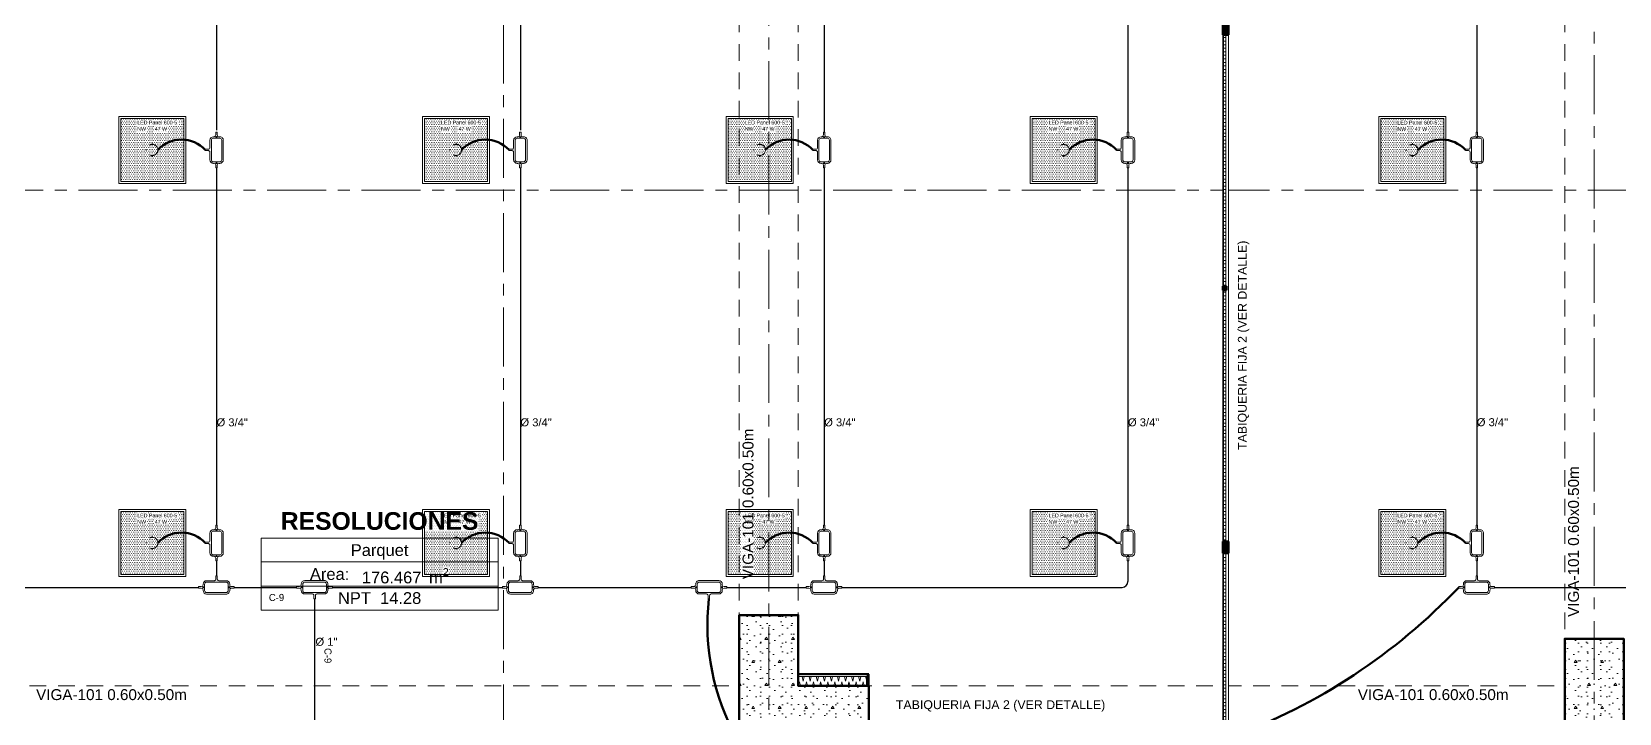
# Model space of a CAD drawing. Header units: inches. Extents: x -38 to 5698, y -33 to 92.
# Drawn here: x 294.57 to 308.03, y 29.97 to 35.75 of the extents above; entities that cross this region are included whole.
import ezdxf
from ezdxf.lldxf.tags import DXFTag

# ---------------------------------------------------------------- set-up
doc = ezdxf.new("R2010")
doc.units = ezdxf.units.IN
doc.header["$MEASUREMENT"] = 0
doc.set_wipeout_variables(frame=1)
for name, pattern in [('CONTINUA', [0]), ('DASHED', [0.75, 0.5, -0.25]), ('Hidden Line', [0.195611, 0.141111, -0.0545]), ('Punto & Raya', [0.65, 0.5, -0.075, 0, -0.075]), ('Wipeout_Contour', [1, 0, -1])]:
    doc.linetypes.add(name, pattern=pattern)
for name, color, linetype, lineweight in [('00 IE CKTO ILUMINACION', 3, 'Continuous', 50), ('ALUMBRADO_CONDUIT', 30, 'CONDUIT1', 30), ('Bancas', 1, 'Continuous', 13), ('CABLEADO EXT.', 3, 'PVCSUBT', 30), ('Luminarias', 5, 'Continuous', 20), ('Simb_Alumbrado', 140, 'CONTINUA', 30)]:
    doc.layers.add(name, color=color, linetype=linetype, lineweight=lineweight)
for name, color, linetype in [('02 _ ARQ _ ALB _ Ejes Generales', 7, 'Continuous'), ('02 _ ARQ _ ZON _ Espacio.3D', 7, 'Continuous'), ('08 _ STR _ EXT _ 06 Columnas', 7, 'Continuous'), ('08 _ STR _ EXT _ 09 Vigas', 7, 'Continuous'), ('1TEXT', 8, 'Continuous'), ('Acabado - Muros', 7, 'Continuous'), ('Estructura - 04 MURO', 7, 'Continuous'), ('Marcador - Secciones', 251, 'Continuous'), ('Notas - Etiquetas', 251, 'Continuous')]:
    doc.layers.add(name, color=color, linetype=linetype)
doc.styles.add('Arial', font='arial.ttf')
doc.styles.add('Estilo_Generado_1', font='swisseb.ttf')
doc.styles.add('Estilo_Generado_4', font='swisse.ttf')
doc.styles.add('Estilo_Generado_7', font='swisse.ttf')
doc.styles.add('{18b73a54-fa43-428c-adcb-c1c7bbdf2c84}', font='Simplex.shx')
tags = doc.linetypes.add('CONDUIT1', pattern='A,1,-0.19772,["con",{18b73a54-fa43-428c-adcb-c1c7bbdf2c84},S=0.2,R=0,X=0,Y=-0.065594],-0.593642', length=1.791362).pattern_tags.tags
tags[6] = DXFTag(74, 10)
tags = doc.linetypes.add('PVCSUBT', pattern='A,0.6,-0.3,0.6,-0.075691,["PVC",Standard,S=0.2,R=0,X=0,Y=-0.093724],-0.621005', length=2.196696).pattern_tags.tags
tags[10] = DXFTag(74, 10)
pattern_1 = [(0, (277.50004, 6e-09), (0, 0.3897114), [0.024375, -0.200625]), (0, (277.61254, 0.19486), (0, 0.3897114), [0.024375, -0.200625]), (60, (277.50004, 6e-09), (-0.3375, 0.1948557), [0.024375, -0.200625]), (60, (277.72504, 6e-09), (-0.3375, 0.1948557), [0.024375, -0.200625]), (120, (277.5244, 6e-09), (0.3375, 0.1948557), [0.024375, -0.200625]), (120, (277.7494, 6e-09), (0.3375, 0.1948557), [0.024375, -0.200625]), (0, (277.50004, 0.0375), (0, 0.075), [0, -0.075, 0, -0.1125]), (45, (277.53754, 0.0375), (-0.05303301, 0.05303301), [0, -0.05625, 0, -0.09375])]
pattern_2 = [(0, (277.500038, 6e-09), (0, 0.030000001), [])]

# ---------------------------------------------------------------- blocks, each defined once
blk = doc.blocks.new('*X308', base_point=(2412.177, 0))
at = {"layer": 'Estructura - 04 MURO', "color": 9, "linetype": 'Continuous', "lineweight": 5}
for p, q in [((2436.259, 30.28), (2436.269, 30.24)), ((2436.269, 30.24), (2436.278, 30.28)), ((2436.319, 30.28), (2436.32, 30.273))]:
    blk.add_line(p, q, dxfattribs=at)
blk = doc.blocks.new('*X309', base_point=(2412.177, 0))
at = {"layer": 'Estructura - 04 MURO', "color": 9, "linetype": 'Continuous', "lineweight": 5}
for p, q in [((2436.289, 30.2), (2436.297, 30.234)), ((2436.297, 30.234), (2436.306, 30.2)), ((2436.32, 30.273), (2436.327, 30.248))]:
    blk.add_line(p, q, dxfattribs=at)
blk = doc.blocks.new('*X310', base_point=(2412.177, 0))
at = {"layer": 'Estructura - 04 MURO', "color": 9, "linetype": 'Continuous', "lineweight": 5}
for p, q in [((2435.749, 30.2), (2435.757, 30.234)), ((2435.757, 30.234), (2435.766, 30.2)), ((2435.779, 30.28), (2435.789, 30.24)), ((2435.789, 30.24), (2435.798, 30.28)), ((2435.809, 30.2), (2435.817, 30.234)), ((2435.817, 30.234), (2435.826, 30.2)), ((2435.839, 30.28), (2435.849, 30.24)), ((2435.849, 30.24), (2435.858, 30.28)), ((2435.869, 30.2), (2435.877, 30.234)), ((2435.877, 30.234), (2435.886, 30.2)), ((2435.899, 30.28), (2435.909, 30.24)), ((2435.909, 30.24), (2435.918, 30.28)), ((2435.929, 30.2), (2435.937, 30.234)), ((2435.937, 30.234), (2435.946, 30.2)), ((2435.959, 30.28), (2435.969, 30.24)), ((2435.969, 30.24), (2435.978, 30.28)), ((2435.989, 30.2), (2435.997, 30.234)), ((2435.997, 30.234), (2436.006, 30.2)), ((2436.019, 30.28), (2436.029, 30.24)), ((2436.029, 30.24), (2436.038, 30.28)), ((2436.049, 30.2), (2436.057, 30.234)), ((2436.057, 30.234), (2436.066, 30.2)), ((2436.079, 30.28), (2436.089, 30.24)), ((2436.089, 30.24), (2436.098, 30.28)), ((2436.109, 30.2), (2436.117, 30.234)), ((2436.117, 30.234), (2436.126, 30.2)), ((2436.139, 30.28), (2436.149, 30.24)), ((2436.149, 30.24), (2436.158, 30.28)), ((2436.169, 30.2), (2436.177, 30.234)), ((2436.177, 30.234), (2436.186, 30.2)), ((2436.199, 30.28), (2436.209, 30.24)), ((2436.209, 30.24), (2436.218, 30.28)), ((2436.229, 30.2), (2436.237, 30.234)), ((2436.237, 30.234), (2436.246, 30.2))]:
    blk.add_line(p, q, dxfattribs=at)
blk = doc.blocks.new('*U270')
at = {"layer": 'Luminarias', "linetype": 'DASHED', "lineweight": 0, "ltscale": 0.05}
blk.add_lwpolyline([(0, -0.005), (0, 0.005)], dxfattribs=at)
blk = doc.blocks.new('*U271')
at = {"color": 0, "linetype": 'ByBlock', "lineweight": -2, "transparency": 16777216}
for p, rotation in [((-0.05, 0), 90), ((0, -0.05), 180), ((0.05, 0), 269.9999999999999)]:
    blk.add_blockref('*U270', p, dxfattribs=dict(at, rotation=rotation))
blk.add_blockref('*U270', (0, 0.05), dxfattribs=at)
blk = doc.blocks.new('PANEL LED 50W')
at = {"layer": 'Luminarias'}
h = blk.add_hatch(dxfattribs=at)
h.set_pattern_fill('DOTS', color=4, scale=0.009097)
h.set_pattern_definition([(0, (0, -2e-14), (0.0072206, 0.01444116), [0, -0.01444116])])
h.paths.add_polyline_path([(-0.257, -0.257), (0.257, -0.257), (0.257, 0.257), (-0.257, 0.257)])
h.paths.add_polyline_path([(-0.13, 0.097), (0.185, 0.097), (0.185, 0.247), (-0.13, 0.247)], flags=24)
at = {"layer": 'Luminarias', "color": 4, "lineweight": 0}
for points in [[(-0.273, 0.273), (0.273, 0.273), (0.273, -0.273), (-0.273, -0.273)], [(-0.257, -0.257), (0.257, -0.257), (0.257, 0.257), (-0.257, 0.257)]]:
    blk.add_lwpolyline(points, close=True, dxfattribs=at)
at = {"layer": 'Luminarias', "color": 4, "linetype": 'DASHED', "lineweight": 0, "ltscale": 0.01}
blk.add_circle((0, 0), 0.0455, dxfattribs=at)
at = {"color": 4}
blk.add_blockref('*U271', (0, 0), dxfattribs=at)
at = {"layer": 'Luminarias', "color": 4, "insert": (-0.122, 0.239), "char_height": 0.03093, "width": 0.38285, "attachment_point": 1}
blk.add_mtext('{\\Ftxt|c0;LED Panel 600-5 - NW      47 W}', dxfattribs=at)
blk = doc.blocks.new('lumin 47')
at = {"layer": 'ALUMBRADO_CONDUIT', "xscale": 1.041283452965173, "yscale": 1.041283452965173, "zscale": 1.041283452965173}
blk.add_blockref('PANEL LED 50W', (-76.251, 24.243), dxfattribs=at)
blk = doc.blocks.new('oval t')
at = {"layer": 'Simb_Alumbrado', "lineweight": 13}
blk.add_lwpolyline([(0.014, 0.01, -0.414214), (0.004, 0.02), (0.004, 0.042), (-0.006, 0.042), (-0.006, 0.02, -0.414214), (-0.016, 0.01), (-0.066, 0.01, 0.414214), (-0.09, -0.014), (-0.09, -0.018, -0.414214), (-0.102, -0.03), (-0.121, -0.03), (-0.121, -0.04), (-0.102, -0.04, -0.451917), (-0.09, -0.054, 0.451917), (-0.066, -0.081), (0.066, -0.081, 0.414214), (0.09, -0.057), (0.09, -0.051, -0.398753), (0.102, -0.04), (0.121, -0.04), (0.121, -0.03), (0.102, -0.03, -0.368669), (0.09, -0.018), (0.09, -0.014, 0.414214), (0.066, 0.01), (0.014, 0.01)], format="xyb", dxfattribs=at)
blk.add_lwpolyline([(-0.066, 0), (0.066, 0, -0.414214), (0.08, -0.014), (0.08, -0.057, -0.414214), (0.066, -0.07), (-0.066, -0.07, -0.414214), (-0.08, -0.057), (-0.08, -0.014, -0.414214)], format="xyb", close=True, dxfattribs=at)
for points in [[(-0.091, -0.035), (-0.083, -0.035)], [(-0.087, -0.031), (-0.087, -0.039)], [(0.084, -0.035), (0.092, -0.035)], [(0.088, -0.031), (0.088, -0.039)]]:
    blk.add_lwpolyline(points, dxfattribs=at)
for centre in [(-0.087, -0.035), (0.088, -0.035)]:
    blk.add_circle(centre, 0.00419, dxfattribs=at)

msp = doc.modelspace()

# ---------------------------------------------------------------- hatches: boundary and pattern name
at = {"layer": '08 _ STR _ EXT _ 06 Columnas', "linetype": 'Continuous', "lineweight": 9}
h = msp.add_hatch(dxfattribs=at)
h.set_pattern_fill('HORMIGÓN_EN_MASA_0002', style=0, pattern_type=2)
h.set_pattern_definition(pattern_1)
h.paths.add_polyline_path([(301.67, 29.7), (301.67, 30.2), (301.07, 30.2), (301.07, 30.8), (300.57, 30.8), (300.57, 29.7)])
h = msp.add_hatch(dxfattribs=at)
h.set_pattern_fill('HORMIGÓN_EN_MASA_0002', style=0, pattern_type=2)
h.set_pattern_definition(pattern_1)
h.paths.add_polyline_path([(307.57, 29.7), (308.07, 29.7), (308.07, 30.6), (307.57, 30.6)])
at = {"layer": 'Estructura - 04 MURO', "linetype": 'Continuous', "lineweight": 9}
for points in [[(301.65, 30.3), (301.07, 30.3), (301.07, 30.28), (301.65, 30.28)], [(301.65, 30.28), (301.67, 30.3), (301.65, 30.3)], [(301.65, 30.28), (301.67, 30.28), (301.67, 30.3)], [(301.65, 30.2), (301.67, 30.2), (301.67, 30.28), (301.65, 30.28)]]:
    msp.add_hatch(color=252, dxfattribs=at).paths.add_polyline_path(points)

# ---------------------------------------------------------------- linework, layer by layer
at = {"layer": '02 _ ARQ _ ALB _ Ejes Generales', "color": 251, "linetype": 'Punto & Raya', "lineweight": 13}
for p, q in [((300.82, 45.9), (300.82, 2.05)), ((307.82, 3.05), (307.82, 44.9))]:
    msp.add_line(p, q, dxfattribs=at)
at = {"layer": '02 _ ARQ _ ZON _ Espacio.3D', "color": 252, "linetype": 'Continuous', "lineweight": 13}
for p, q in [((298.524, 31.454), (296.516, 31.454)), ((296.516, 31.454), (296.516, 30.843)), ((298.524, 30.843), (298.524, 31.454)), ((298.524, 31.251), (296.516, 31.251)), ((296.516, 31.047), (298.524, 31.047)), ((298.524, 30.843), (296.516, 30.843))]:
    msp.add_line(p, q, dxfattribs=at)
at = {"layer": '02 _ ARQ _ ZON _ Espacio.3D', "color": 254, "linetype": 'Continuous', "lineweight": 0, "flags": 128}
for points in [[(286.72, 37.7), (286.72, 33.75), (285.82, 33.75), (285.82, 29.75), (286.57, 29.75), (286.57, 30.7), (287.07, 30.7), (287.07, 30.2), (287.57, 30.2), (287.57, 29.75), (293.57, 29.75), (293.57, 31), (294.07, 31), (294.07, 30.2), (294.47, 30.2), (294.47, 29.75), (300.57, 29.75), (300.57, 30.8), (301.07, 30.8), (301.07, 30.2), (301.67, 30.2), (301.67, 29.75), (304.67, 29.75), (304.67, 39.75)], [(308.07, 39), (307.57, 39), (307.57, 39.75), (306.294, 39.75), (306.294, 39.4), (306.064, 39.4), (306.064, 39.75), (304.72, 39.75), (304.72, 29.75), (307.57, 29.75), (307.57, 30.6), (308.07, 30.6)]]:
    msp.add_lwpolyline(points, dxfattribs=at)
at = {"layer": '08 _ STR _ EXT _ 06 Columnas', "color": 7, "linetype": 'Continuous', "lineweight": 60, "flags": 128}
msp.add_lwpolyline([(301.67, 29.7), (300.57, 29.7), (300.57, 30.8), (301.07, 30.8), (301.07, 30.2), (301.67, 30.2)], close=True, dxfattribs=at)
at = {"layer": '08 _ STR _ EXT _ 06 Columnas', "color": 7, "linetype": 'Continuous', "lineweight": 80, "flags": 128}
msp.add_lwpolyline([(307.57, 29.7), (308.07, 29.7), (308.07, 30.6), (307.57, 30.6)], close=True, dxfattribs=at)
at = {"layer": '08 _ STR _ EXT _ 09 Vigas', "color": 251, "linetype": 'Hidden Line', "lineweight": 13}
for p, q in [((300.57, 30.2), (300.57, 39.4)), ((301.07, 30.2), (301.07, 39.4)), ((307.57, 30.2), (307.57, 39.4)), ((294.07, 30.2), (300.57, 30.2)), ((301.07, 30.2), (307.57, 30.2))]:
    msp.add_line(p, q, dxfattribs=at)
at = {"layer": 'ALUMBRADO_CONDUIT', "color": 30, "lineweight": 30, "ltscale": 0.4, "true_color": 0xf26722}
for p, q in [((296.137, 37.851), (296.137, 34.915)), ((298.714, 37.851), (298.714, 34.915)), ((301.29, 37.851), (301.29, 34.898)), ((303.866, 37.851), (303.866, 34.898)), ((306.824, 37.927), (306.824, 34.898)), ((296.137, 34.594), (296.137, 31.565)), ((298.714, 34.594), (298.714, 31.565)), ((301.29, 34.594), (301.29, 31.565)), ((303.866, 34.594), (303.866, 31.565)), ((306.824, 34.594), (306.824, 31.564)), ((296.137, 31.26), (296.137, 31.132)), ((296.137, 31.26), (296.137, 31.136)), ((298.714, 31.26), (298.714, 31.132)), ((298.714, 31.26), (298.714, 31.136)), ((301.29, 31.26), (301.29, 31.132)), ((301.29, 31.26), (301.29, 31.136)), ((303.866, 31.26), (303.866, 31.132)), ((303.866, 31.26), (303.866, 31.086)), ((306.824, 31.26), (306.824, 31.132)), ((306.824, 31.26), (306.824, 31.136)), ((293.712, 31.036), (295.984, 31.036)), ((296.288, 31.036), (296.816, 31.036)), ((297.12, 31.036), (298.56, 31.036)), ((298.865, 31.036), (300.161, 31.036)), ((300.465, 31.036), (301.137, 31.036)), ((301.441, 31.036), (303.816, 31.036)), ((306.975, 31.036), (309.796, 31.036)), ((296.969, 30.94), (296.969, 29.487))]:
    msp.add_line(p, q, dxfattribs=at)
msp.add_arc((303.816, 31.086), 0.05, 270, 0, dxfattribs=at)
at = {"layer": 'CABLEADO EXT.', "color": 3, "lineweight": 80}
for centre, radius, start, end in [((295.84, 34.56), 0.275, 42.972, 137.028), ((298.416, 34.56), 0.275, 42.972, 137.028), ((300.992, 34.56), 0.275, 42.972, 137.028), ((303.569, 34.56), 0.275, 42.972, 137.028), ((306.527, 34.56), 0.275, 42.972, 137.028), ((295.84, 31.226), 0.275, 42.972, 137.028), ((298.416, 31.226), 0.275, 42.972, 137.028), ((300.992, 31.226), 0.275, 42.972, 137.028), ((303.569, 31.226), 0.275, 42.972, 137.028), ((306.527, 31.226), 0.275, 42.972, 137.028), ((302.271, 30.714, 0), 1.971, 173.4402, 209.288)]:
    msp.add_arc(centre, radius, start, end, dxfattribs=at)
at = {"layer": 'Estructura - 04 MURO', "color": 7, "linetype": 'Continuous', "lineweight": 40}
msp.add_line((301.67, 30.3), (301.07, 30.3), dxfattribs=at)
at = {"layer": 'Estructura - 04 MURO', "color": 143, "linetype": 'Continuous', "lineweight": 5}
for p, q in [((301.65, 30.28), (301.07, 30.28)), ((301.65, 30.2), (301.65, 30.28))]:
    msp.add_line(p, q, dxfattribs=at)
at = {"layer": 'Estructura - 04 MURO', "color": 7, "linetype": 'Continuous', "lineweight": 40, "flags": 128}
msp.add_lwpolyline([(301.67, 30.2), (301.67, 30.3)], dxfattribs=at)
at = {"layer": 'Marcador - Secciones', "color": 251, "linetype": 'Punto & Raya', "lineweight": 13}
for p, q in [((298.57, 46.211), (298.57, 0.888)), ((282.167, 34.407), (333.44, 34.407))]:
    msp.add_line(p, q, dxfattribs=at)

# ---------------------------------------------------------------- block references
for p in [(371.843, 10.504), (374.419, 10.504), (376.995, 10.504), (379.571, 10.504), (382.529, 10.503), (371.843, 7.17), (374.419, 7.17), (376.995, 7.17), (379.571, 7.17), (382.529, 7.17)]:
    msp.add_blockref('lumin 47', p)
at = {"layer": 'Bancas', "color": 252, "true_color": 0x939598, "yscale": 1.253906979044094, "zscale": 1.253906979044094}
for p, xscale, rotation in [((296.093, 34.746), -1.253906979044094, 90), ((298.669, 34.746), -1.253906979044094, 90), ((301.246, 34.746), -1.253906979044094, 90), ((303.822, 34.746), -1.253906979044094, 90), ((306.78, 34.746), -1.253906979044094, 90), ((296.093, 31.412), -1.253906979044094, 90), ((298.669, 31.412), -1.253906979044094, 90), ((301.246, 31.412), -1.253906979044094, 90), ((303.822, 31.412), -1.253906979044094, 90), ((306.78, 31.412), -1.253906979044094, 90), ((296.968, 30.992), 1.253906979044094, 180), ((300.313, 30.992), -1.253906979044094, 180)]:
    msp.add_blockref('oval t', p, dxfattribs=dict(at, xscale=xscale, rotation=rotation))
at = {"layer": 'Bancas', "color": 252, "true_color": 0x939598, "xscale": -1.253906979044094, "yscale": 1.253906979044094, "zscale": 1.253906979044094}
for p in [(296.136, 31.08), (298.713, 31.08), (301.289, 31.08), (306.823, 31.08)]:
    msp.add_blockref('oval t', p, dxfattribs=at)
at = {"layer": 'Estructura - 04 MURO', "color": 7, "lineweight": 80}
for name in ['*X310', '*X308', '*X309']:
    msp.add_blockref(name, (277.5, 0), dxfattribs=at)

# ---------------------------------------------------------------- texts
at = {"layer": '00 IE CKTO ILUMINACION', "color": 3, "linetype": 'CONTINUA', "lineweight": 15}
msp.add_text('C-9', height=0.06, dxfattribs=at).set_placement((296.581, 30.92))
msp.add_text('C-9', height=0.06, rotation=270, dxfattribs=at).set_placement((297.052, 30.521))
at = {"layer": '02 _ ARQ _ ZON _ Espacio.3D', "color": 252, "lineweight": 25, "attachment_point": 2}
for s, insert, char_height, style in [('\\A1;{\\pqc;\\pt0;\\fSwis721 Ex BT|b1|i0|c0|p34;RESOLUCIONES}', (297.52, 31.674), 0.15, 'Estilo_Generado_1'), ('\\A1;{\\pqc;\\pt0;\\fSwis721 Ex BT|b0|i0|c238|p34;Parquet}', (297.52, 31.402), 0.1, 'Estilo_Generado_7'), ('\\A1;{\\pqc;\\pt0;\\fSwis721 Ex BT|b0|i0|c238|p34;Area: }', (297.096, 31.199), 0.1, 'Estilo_Generado_7'), ('\\A1;{\\pqc;\\pt0,0.3;\\fSwis721 Ex BT|b0|i0|c238|p34;176.467\\fSwis721 Ex BT|b0|i0|c238|p34;\\A1{\\H.66x;\\S^  ;}\\fSwis721 Ex BT|b0|i0|c238|p34; m\\fSwis721 Ex BT|b0|i0|c238|p34;\\A1{\\H.66x;\\S2^  ;}}', (297.738, 31.199), 0.1, 'Estilo_Generado_7'), ('\\A1;{\\pqc;\\pt0;\\fSwis721 Ex BT|b0|i0|c238|p34;NPT  14.28}', (297.52, 30.995), 0.1, 'Estilo_Generado_7')]:
    msp.add_mtext(s, dxfattribs=dict(at, insert=insert, char_height=char_height, style=style))
at = {"layer": '1TEXT', "color": 50, "linetype": 'Continuous', "style": 'Arial'}
for s, p in [('%%C 3/4"', (296.137, 32.402)), ('%%C 3/4"', (298.714, 32.402)), ('%%C 3/4"', (301.29, 32.402)), ('%%C 3/4"', (303.866, 32.402)), ('%%C 3/4"', (306.824, 32.403)), ('%%C 1"', (296.976, 30.54))]:
    msp.add_text(s, height=0.0679, rotation=0, dxfattribs=at).set_placement(p)
at = {"layer": 'Notas - Etiquetas', "color": 8, "linetype": 'Continuous', "lineweight": 13, "rotation": 90, "style": 'Estilo_Generado_4'}
for s, insert, char_height, attachment_point in [('\\A1;{\\pql;\\fSwis721 Ex BT|b0|i0|c0|p34;TABIQUERIA FIJA 2 (VER DETALLE)\\fSwis721 Ex BT|b0|i0|c0|p34; }', (304.847, 32.202), 0.075, 4), ('\\A1;{\\pql;\\fSwis721 Ex BT|b0|i0|c0|p34;VIGA-101\\fSwis721 Ex BT|b0|i0|c0|p34; \\fSwis721 Ex BT|b0|i0|c0|p34;0.60\\fSwis721 Ex BT|b0|i0|c0|p34;x\\fSwis721 Ex BT|b0|i0|c0|p34;0.50\\fSwis721 Ex BT|b0|i0|c0|p34;m}', (300.598, 31.105), 0.0925, 1), ('\\A1;{\\pql;\\fSwis721 Ex BT|b0|i0|c0|p34;VIGA-101\\fSwis721 Ex BT|b0|i0|c0|p34; \\fSwis721 Ex BT|b0|i0|c0|p34;0.60\\fSwis721 Ex BT|b0|i0|c0|p34;x\\fSwis721 Ex BT|b0|i0|c0|p34;0.50\\fSwis721 Ex BT|b0|i0|c0|p34;m}', (307.598, 30.785), 0.0925, 1)]:
    msp.add_mtext(s, dxfattribs=dict(at, insert=insert, char_height=char_height, attachment_point=attachment_point))
at = {"layer": 'Notas - Etiquetas', "color": 8, "linetype": 'Continuous', "lineweight": 13, "style": 'Estilo_Generado_4'}
for s, insert, char_height, attachment_point in [('\\A1;{\\pql;\\fSwis721 Ex BT|b0|i0|c0|p34;VIGA-101\\fSwis721 Ex BT|b0|i0|c0|p34; \\fSwis721 Ex BT|b0|i0|c0|p34;0.60\\fSwis721 Ex BT|b0|i0|c0|p34;x\\fSwis721 Ex BT|b0|i0|c0|p34;0.50\\fSwis721 Ex BT|b0|i0|c0|p34;m}', (294.607, 30.172), 0.0925, 1), ('\\A1;{\\pql;\\fSwis721 Ex BT|b0|i0|c0|p34;VIGA-101\\fSwis721 Ex BT|b0|i0|c0|p34; \\fSwis721 Ex BT|b0|i0|c0|p34;0.60\\fSwis721 Ex BT|b0|i0|c0|p34;x\\fSwis721 Ex BT|b0|i0|c0|p34;0.50\\fSwis721 Ex BT|b0|i0|c0|p34;m}', (305.815, 30.172), 0.0925, 1), ('\\A1;{\\pql;\\fSwis721 Ex BT|b0|i0|c0|p34;TABIQUERIA FIJA 2 (VER DETALLE)\\fSwis721 Ex BT|b0|i0|c0|p34; }', (301.898, 30.029), 0.075, 4)]:
    msp.add_mtext(s, dxfattribs=dict(at, insert=insert, char_height=char_height, attachment_point=attachment_point))

# ---------------------------------------------------------------- next in the draw order: wipeouts: each hides what was drawn before it
at = {"color": 254, "linetype": 'Wipeout_Contour', "lineweight": 0, "ltscale": 14637.36283}
msp.add_wipeout([(304.72, 35.725), (304.67, 35.725), (304.67, 33.591), (304.703, 33.591), (304.703, 33.575), (304.72, 33.575)], dxfattribs=at).dxf.layer = 'Acabado - Muros'
at = {"color": 254, "linetype": 'Wipeout_Contour', "lineweight": 0, "ltscale": 9758.255891}
msp.add_wipeout([(304.67, 29.85), (304.72, 29.85), (304.72, 31.325), (304.67, 31.325)], dxfattribs=at).dxf.layer = 'Acabado - Muros'

# ---------------------------------------------------------------- next in the draw order: linework, layer by layer
at = {"layer": 'Acabado - Muros', "color": 251, "linetype": 'Continuous', "lineweight": 13, "flags": 128}
for points in [[(304.67, 29.85), (304.67, 31.325)], [(304.72, 29.85), (304.72, 31.325)]]:
    msp.add_lwpolyline(points, dxfattribs=at)

# ---------------------------------------------------------------- next in the draw order: wipeouts: each hides what was drawn before it
at = {"color": 254, "linetype": 'Wipeout_Contour', "lineweight": 0, "ltscale": 14637.270736}
msp.add_wipeout([(304.67, 33.558), (304.67, 31.425), (304.72, 31.425), (304.72, 33.575), (304.703, 33.575), (304.703, 33.558)], dxfattribs=at).dxf.layer = 'Acabado - Muros'

# ---------------------------------------------------------------- next in the draw order: linework, layer by layer
at = {"layer": 'Acabado - Muros', "color": 251, "linetype": 'Continuous', "lineweight": 13, "flags": 128}
for points in [[(304.67, 33.591), (304.67, 35.725)], [(304.72, 31.425), (304.72, 33.575), (304.72, 35.725)], [(304.67, 31.425), (304.67, 33.558)]]:
    msp.add_lwpolyline(points, dxfattribs=at)

# ---------------------------------------------------------------- next in the draw order: wipeouts: each hides what was drawn before it
at = {"color": 254, "linetype": 'Wipeout_Contour', "lineweight": 0, "ltscale": 9758.215895}
msp.add_wipeout([(304.675, 31.325), (304.675, 29.85), (304.695, 29.85), (304.695, 31.325)], dxfattribs=at).dxf.layer = 'Acabado - Muros'

# ---------------------------------------------------------------- next in the draw order: hatches: boundary and pattern name
at = {"layer": 'Acabado - Muros', "linetype": 'Continuous', "lineweight": 0}
h = msp.add_hatch(dxfattribs=at)
h.set_pattern_fill('CONTRACHAPADO_0002', color=254, style=0, pattern_type=2)
h.set_pattern_definition(pattern_2)
h.paths.add_polyline_path([(304.675, 31.325), (304.675, 29.85), (304.695, 29.85), (304.695, 31.325)])

# ---------------------------------------------------------------- next in the draw order: linework, layer by layer
at = {"layer": 'Acabado - Muros', "color": 7, "linetype": 'Continuous', "lineweight": 60}
msp.add_line((304.72, 31.325), (304.67, 31.325), dxfattribs=at)
at = {"layer": 'Acabado - Muros', "color": 7, "linetype": 'Continuous', "lineweight": 13, "flags": 128}
msp.add_lwpolyline([(304.675, 31.325), (304.695, 31.325), (304.695, 29.85), (304.675, 29.85)], close=True, dxfattribs=at)
at = {"layer": 'CABLEADO EXT.', "color": 3, "lineweight": 80}
msp.add_arc((302.948, 34.584), 5.143, 290.4734, 316.378, dxfattribs=at)

# ---------------------------------------------------------------- next in the draw order: wipeouts: each hides what was drawn before it
at = {"color": 254, "linetype": 'Wipeout_Contour', "lineweight": 0, "ltscale": 9758.314847}
msp.add_wipeout([(304.675, 33.558), (304.675, 31.425), (304.695, 31.425), (304.695, 33.558)], dxfattribs=at).dxf.layer = 'Acabado - Muros'

# ---------------------------------------------------------------- next in the draw order: hatches: boundary and pattern name
at = {"layer": 'Acabado - Muros', "linetype": 'Continuous', "lineweight": 0}
h = msp.add_hatch(dxfattribs=at)
h.set_pattern_fill('CONTRACHAPADO_0002', color=254, style=0, pattern_type=2)
h.set_pattern_definition(pattern_2)
h.paths.add_polyline_path([(304.675, 33.558), (304.675, 31.425), (304.695, 31.425), (304.695, 33.558)])
msp.add_hatch(color=254, dxfattribs=at).paths.add_polyline_path([(304.72, 31.425), (304.67, 31.425), (304.67, 31.325), (304.72, 31.325)])

# ---------------------------------------------------------------- next in the draw order: linework, layer by layer
at = {"layer": 'Acabado - Muros', "color": 7, "linetype": 'Continuous', "lineweight": 60}
for p, q in [((304.67, 31.425), (304.67, 31.325)), ((304.72, 31.425), (304.67, 31.425)), ((304.72, 31.425), (304.72, 31.325))]:
    msp.add_line(p, q, dxfattribs=at)
at = {"layer": 'Acabado - Muros', "color": 7, "linetype": 'Continuous', "lineweight": 13, "flags": 128}
msp.add_lwpolyline([(304.675, 33.558), (304.695, 33.558), (304.695, 31.425), (304.675, 31.425)], close=True, dxfattribs=at)

# ---------------------------------------------------------------- next in the draw order: wipeouts: each hides what was drawn before it
at = {"color": 254, "linetype": 'Wipeout_Contour', "lineweight": 0, "ltscale": 9758.434109}
msp.add_wipeout([(304.675, 35.725), (304.675, 33.591), (304.695, 33.591), (304.695, 35.725)], dxfattribs=at).dxf.layer = 'Acabado - Muros'

# ---------------------------------------------------------------- next in the draw order: hatches: boundary and pattern name
at = {"layer": 'Acabado - Muros', "linetype": 'Continuous', "lineweight": 0}
for points in [[(304.72, 35.825), (304.67, 35.825), (304.67, 35.725), (304.72, 35.725)], [(304.703, 33.591), (304.67, 33.591), (304.67, 33.558), (304.703, 33.558)]]:
    msp.add_hatch(color=254, dxfattribs=at).paths.add_polyline_path(points)
h = msp.add_hatch(dxfattribs=at)
h.set_pattern_fill('CONTRACHAPADO_0002', color=254, style=0, pattern_type=2)
h.set_pattern_definition(pattern_2)
h.paths.add_polyline_path([(304.675, 35.725), (304.675, 33.591), (304.695, 33.591), (304.695, 35.725)])

# ---------------------------------------------------------------- next in the draw order: linework, layer by layer
at = {"layer": 'Acabado - Muros', "color": 7, "linetype": 'Continuous', "lineweight": 60}
for p, q in [((304.67, 35.825), (304.67, 35.725)), ((304.72, 35.825), (304.72, 35.725)), ((304.72, 35.725), (304.67, 35.725)), ((304.67, 33.591), (304.67, 33.558)), ((304.703, 33.591), (304.67, 33.591)), ((304.703, 33.558), (304.67, 33.558)), ((304.703, 33.591), (304.703, 33.558))]:
    msp.add_line(p, q, dxfattribs=at)
at = {"layer": 'Acabado - Muros', "color": 7, "linetype": 'Continuous', "lineweight": 13, "flags": 128}
msp.add_lwpolyline([(304.675, 35.725), (304.695, 35.725), (304.695, 33.591), (304.675, 33.591)], close=True, dxfattribs=at)

doc.saveas('drawing.dxf')
